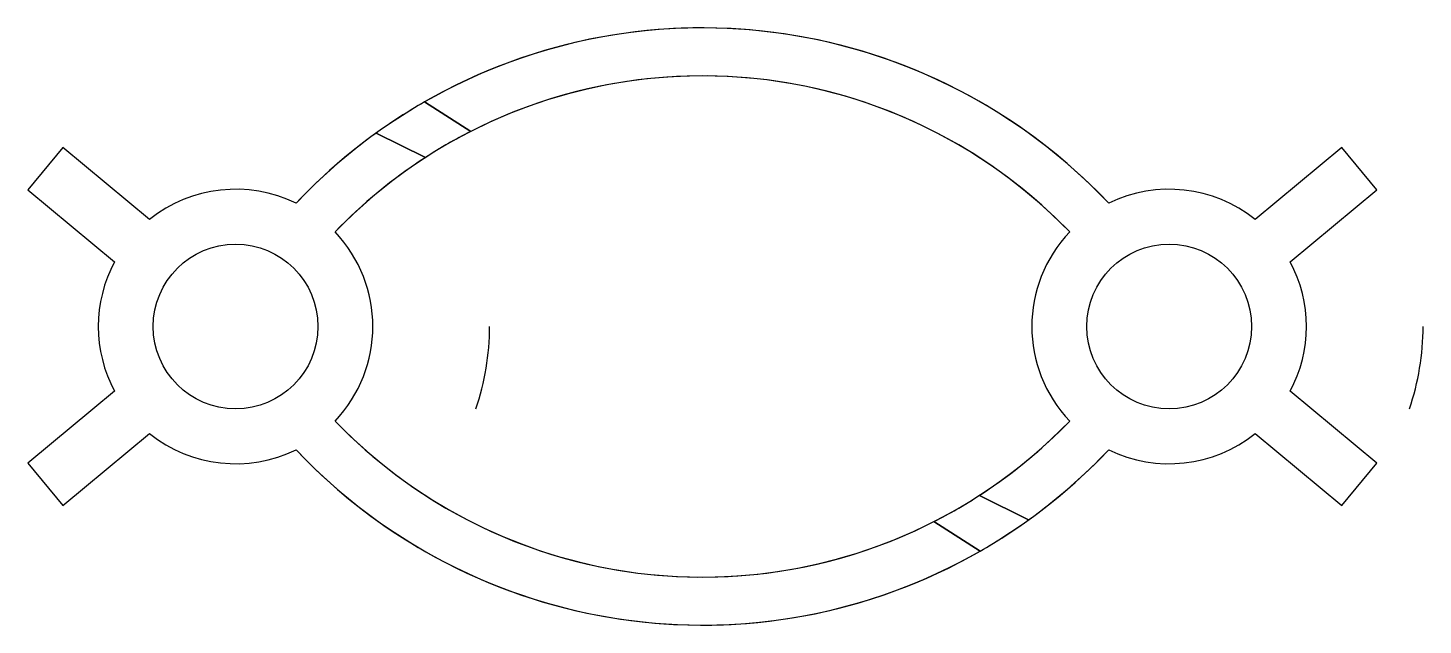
# Model space of a CAD drawing. Header units: metres. Extents: x -99 to 155, y -54 to 54.
import ezdxf

# ---------------------------------------------------------------- set-up
doc = ezdxf.new("R2010")
doc.units = ezdxf.units.M

msp = doc.modelspace()

# ---------------------------------------------------------------- linework, layer by layer
for p, q in [((-26.8, 40.91, 5), (-26.8, 40.91, 2.5)), ((-18.36, 35.54, 5), (-26.8, 40.91, 5)), ((-26.8, 40.91, 2.5), (-18.36, 35.54, 2.5)), ((-26.64, 30.78, 5), (-35.58, 35.25, 5)), ((-35.58, 35.25, 5), (-35.58, 35.25, 2.5)), ((-35.58, 35.25, 2.5), (-26.64, 30.78, 2.5)), ((-18.36, 35.54, 2.5), (-18.36, 35.54, 5)), ((-92.64, 32.59), (-99.02, 24.89)), ((-92.64, 32.59, 5), (-99.02, 24.89, 5)), ((-76.86, 19.49), (-92.64, 32.59)), ((-76.86, 19.49, 5), (-92.64, 32.59, 5)), ((-92.64, 32.59), (-92.64, 32.59, 5)), ((-26.64, 30.78, 2.5), (-26.64, 30.78, 5)), ((140.24, 32.59), (124.46, 19.49)), ((140.24, 32.59, 5), (124.46, 19.49, 5)), ((146.62, 24.89), (140.24, 32.59)), ((140.24, 32.59), (140.24, 32.59, 5)), ((146.62, 24.89, 5), (140.24, 32.59, 5)), ((-99.02, 24.89), (-83.24, 11.8)), ((-99.02, 24.89, 5), (-83.24, 11.8, 5)), ((-99.02, 24.89), (-99.02, 24.89, 5)), ((130.84, 11.8), (146.62, 24.89)), ((130.84, 11.8, 5), (146.62, 24.89, 5)), ((146.62, 24.89), (146.62, 24.89, 5)), ((-50.19, 22.45, 5), (-50.19, 22.45)), ((97.79, 22.45, 5), (97.79, 22.45)), ((-76.86, 19.49, 5), (-76.86, 19.49)), ((124.46, 19.49, 5), (124.46, 19.49)), ((-43.09, 17.23), (-43.09, 17.23, 5)), ((90.69, 17.23), (90.69, 17.23, 5)), ((-83.24, 11.8, 5), (-83.24, 11.8)), ((130.84, 11.8, 5), (130.84, 11.8)), ((-83.24, -11.8), (-99.02, -24.89)), ((-83.24, -11.8, 5), (-99.02, -24.89, 5)), ((-83.24, -11.8, 5), (-83.24, -11.8)), ((146.62, -24.89), (130.84, -11.8)), ((130.84, -11.8, 5), (130.84, -11.8)), ((146.62, -24.89, 5), (130.84, -11.8, 5)), ((-43.09, -17.23, 5), (-43.09, -17.23)), ((90.69, -17.23, 5), (90.69, -17.23)), ((-92.64, -32.59), (-76.86, -19.49)), ((-92.64, -32.59, 5), (-76.86, -19.49, 5)), ((-76.86, -19.49, 5), (-76.86, -19.49)), ((124.46, -19.49), (140.24, -32.59)), ((124.46, -19.49, 5), (124.46, -19.49)), ((124.46, -19.49, 5), (140.24, -32.59, 5)), ((-50.19, -22.45), (-50.19, -22.45, 5)), ((97.79, -22.45), (97.79, -22.45, 5)), ((-99.02, -24.89), (-92.64, -32.59)), ((-99.02, -24.89, 5), (-92.64, -32.59, 5)), ((-99.02, -24.89), (-99.02, -24.89, 5)), ((140.24, -32.59), (146.62, -24.89)), ((140.24, -32.59, 5), (146.62, -24.89, 5)), ((146.62, -24.89), (146.62, -24.89, 5)), ((-92.64, -32.59), (-92.64, -32.59, 5)), ((74.24, -30.78, 5), (74.24, -30.78, 2.5)), ((74.24, -30.78, 2.5), (83.18, -35.25, 2.5)), ((83.18, -35.25, 5), (74.24, -30.78, 5)), ((140.24, -32.59), (140.24, -32.59, 5)), ((65.96, -35.54, 5), (65.96, -35.54, 2.5)), ((74.4, -40.91, 5), (65.96, -35.54, 5)), ((65.96, -35.54, 2.5), (74.4, -40.91, 2.5)), ((83.18, -35.25, 2.5), (83.18, -35.25, 5)), ((74.4, -40.91, 2.5), (74.4, -40.91, 5))]:
    msp.add_line(p, q)
for centre in [(-61.2, 0, 5), (108.8, 0, 5)]:
    msp.add_circle(centre, 15)
for centre, radius, start, end in [((23.8, -47.25), 101.65, 43.2873, 136.7127), ((23.8, -47.25, 5), 101.65, 43.2873, 119.8559), ((23.8, -47.25), 92.91, 43.951, 136.049), ((23.8, -47.25, 5), 92.91, 43.951, 116.9882), ((23.8, -47.25, 2.5), 101.65, 119.8559, 125.7475), ((23.8, -47.25, 5), 101.65, 125.7475, 136.7127), ((23.8, -47.25, 2.5), 92.91, 476.9882, 482.8798), ((23.8, -47.25, 5), 92.91, 122.8798, 136.049), ((-61.2, 0), 25, 63.8782, 128.7734), ((-61.2, 0, 5), 25, 63.8782, 128.7734), ((108.8, 0), 25, 51.2266, 116.1218), ((108.8, 0, 5), 25, 51.2266, 116.1218), ((-61.2, 0), 25, -43.5815, 43.5815), ((-61.2, 0, 5), 25, -43.5815, 43.5815), ((108.8, 0), 25, 136.4185, 223.5815), ((108.8, 0, 5), 25, 136.4185, 223.5815), ((-61.2, 0), 25, 151.8473, 208.1527), ((-61.2, 0, 5), 25, 151.8473, 208.1527), ((108.8, 0), 25, -28.1527, 28.1527), ((108.8, 0, 5), 25, -28.1527, 28.1527), ((-61.2, 0, 48.75), 46.25, -18.9246, 0), ((108.8, 0, 48.75), 46.25, -18.9246, 0), ((23.8, 47.25), 92.91, 223.951, 316.049), ((23.8, 47.25, 5), 92.91, 223.951, 296.9882), ((23.8, 47.25, 5), 92.91, 302.8798, 316.049), ((-61.2, 0), 25, 231.2266, 296.1218), ((-61.2, 0, 5), 25, 231.2266, 296.1218), ((108.8, 0), 25, 243.8782, 308.7734), ((108.8, 0, 5), 25, 243.8782, 308.7734), ((23.8, 47.25), 101.65, 223.2873, 316.7127), ((23.8, 47.25, 5), 101.65, 223.2873, 299.8559), ((23.8, 47.25, 5), 101.65, 305.7475, 316.7127), ((23.8, 47.25, 2.5), 92.91, 296.9882, 302.8798), ((23.8, 47.25, 2.5), 101.65, 299.8559, 305.7475)]:
    msp.add_arc(centre, radius, start, end)

doc.saveas('drawing.dxf')
